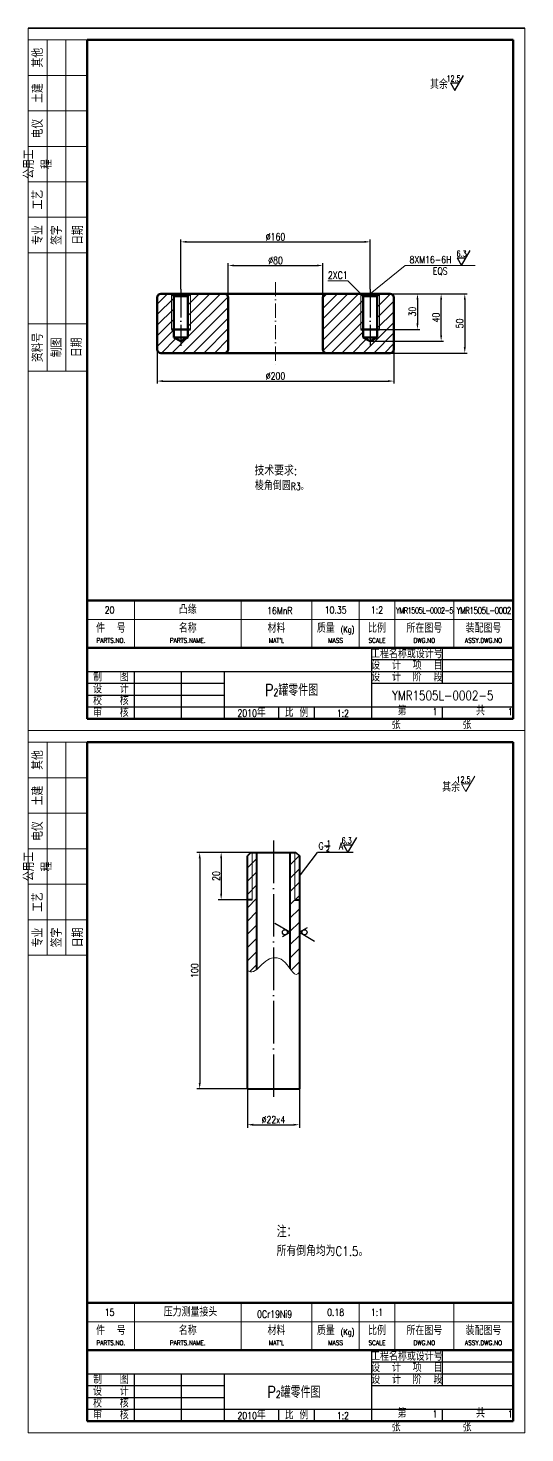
# Model space of a CAD drawing. Header units: millimetres. Extents: x 3080 to 3710, y -594 to 0.
# Drawn here: x 3500 to 3710, y -594 to 0 of the extents above; entities that cross this region are included whole.
import ezdxf

# ---------------------------------------------------------------- set-up
doc = ezdxf.new("R2010")
doc.units = ezdxf.units.MM
doc.linetypes.add('ACAD_ISO04W100', pattern=[30, 24, -3, 0, -3])
doc.linetypes.add('ACAD_ISO10W100', pattern=[18, 12, -3, 0, -3])
doc.layers.get('0').update_dxf_attribs({"lineweight": 20})
doc.layers.add('文字层', color=14, linetype='Continuous')
doc.layers.add('标注', color=7, linetype='Continuous')
for name, color, linetype, lineweight in [('标注线', 7, 'Continuous', 25), ('点划线', 7, 'ACAD_ISO10W100', 20), ('点化线', 3, 'ACAD_ISO04W100', 25), ('粗实线', 7, 'Continuous', 40), ('细实线', 7, 'Continuous', 20), ('轮廓线', 7, 'Continuous', 50)]:
    doc.layers.add(name, color=color, linetype=linetype, lineweight=lineweight)
doc.styles.add('HZTXT', font='txt.shx', dxfattribs={"bigfont": 'hztxt.shx'})
doc.styles.get("Standard").update_dxf_attribs({"font": 'txt.shx', "bigfont": 'hztxt.shx'})
doc.styles.add('标准', font='txt.shx', dxfattribs={"width": 0.8, "bigfont": 'hztxt.shx'})
doc.styles.add('样式 1', font='txt.shx', dxfattribs={"width": 0.8, "bigfont": 'hztxt.shx'})
doc.dimstyles.new('ISO-25', dxfattribs={"dimtxt": 3, "dimasz": 2.5, "dimexe": 1.25, "dimexo": 0, "dimtad": 1, "dimlfac": 6, "dimtxsty": 'HZTXT', "dimcen": 2.5, "dimadec": 0, "dimazin": 0, "dimtfac": 1, "dimtmove": 0, "dimatfit": 3, "dimfxl": 0, "dimarcsym": 0})
doc.dimstyles.new('工程标注', dxfattribs={"dimtxt": 3, "dimasz": 2.5, "dimexe": 1, "dimexo": 0, "dimtad": 1, "dimdsep": 46, "dimtxsty": '标准', "dimcen": 2.5, "dimadec": 0, "dimazin": 0, "dimtfac": 1, "dimtmove": 0, "dimatfit": 3, "dimfxl": 0, "dimarcsym": 0})

# ---------------------------------------------------------------- blocks, each defined once
blk = doc.blocks.new('*D84')
at = {"color": 0, "lineweight": -2}
for p, q in [((3584.91, -114.75), (3584.91, -99.75)), ((3587.41, -100.75), (3622.41, -100.75)), ((3624.91, -114.75), (3624.91, -99.75))]:
    blk.add_line(p, q, dxfattribs=at)
at = {"color": 0}
for points in [[(3587.41, -100.33), (3587.41, -101.16), (3584.91, -100.75)], [(3622.41, -100.33), (3622.41, -101.16), (3624.91, -100.75)]]:
    blk.add_solid(points, dxfattribs=at)
at = {"layer": 'Defpoints', "color": 0}
for p in [(3624.91, -100.75), (3584.91, -114.75), (3624.91, -114.75)]:
    blk.add_point(p, dxfattribs=at)
at = {"color": 0, "insert": (3604.91, -98.62), "char_height": 3, "attachment_point": 5, "style": '标准'}
blk.add_mtext('%%C80', dxfattribs=at)
blk = doc.blocks.new('*D85')
at = {"color": 0, "lineweight": -2}
for p, q in [((3564.91, -110.75), (3564.91, -89.75)), ((3567.41, -90.75), (3642.41, -90.75)), ((3644.91, -110.75), (3644.91, -89.75))]:
    blk.add_line(p, q, dxfattribs=at)
at = {"color": 0}
for points in [[(3567.41, -90.33), (3567.41, -91.16), (3564.91, -90.75)], [(3642.41, -90.33), (3642.41, -91.16), (3644.91, -90.75)]]:
    blk.add_solid(points, dxfattribs=at)
at = {"layer": 'Defpoints', "color": 0}
for p in [(3644.91, -90.75), (3564.91, -110.75), (3644.91, -110.75)]:
    blk.add_point(p, dxfattribs=at)
at = {"color": 0, "insert": (3604.91, -88.62), "char_height": 3, "attachment_point": 5, "style": '标准'}
blk.add_mtext('%%C160', dxfattribs=at)
blk = doc.blocks.new('*D93')
at = {"color": 0, "lineweight": -2}
for p, q in [((3554.91, -136.25), (3554.91, -150.62)), ((3654.91, -136.25), (3654.91, -150.62)), ((3557.41, -149.62), (3652.41, -149.62))]:
    blk.add_line(p, q, dxfattribs=at)
at = {"color": 0}
for points in [[(3557.41, -149.2), (3557.41, -150.04), (3554.91, -149.62)], [(3652.41, -149.2), (3652.41, -150.04), (3654.91, -149.62)]]:
    blk.add_solid(points, dxfattribs=at)
at = {"layer": 'Defpoints', "color": 0}
for p in [(3554.91, -136.25), (3654.91, -136.25), (3654.91, -149.62)]:
    blk.add_point(p, dxfattribs=at)
at = {"color": 0, "insert": (3604.91, -147.5), "char_height": 3, "attachment_point": 5, "style": '标准'}
blk.add_mtext('%%C200', dxfattribs=at)
blk = doc.blocks.new('*D94')
at = {"color": 0, "lineweight": -2}
for p, q in [((3653.41, -112.75), (3665.91, -112.75)), ((3664.91, -115.25), (3664.91, -125.25)), ((3648.91, -127.75), (3665.91, -127.75))]:
    blk.add_line(p, q, dxfattribs=at)
at = {"color": 0}
for points in [[(3664.5, -115.25), (3665.33, -115.25), (3664.91, -112.75)], [(3664.5, -125.25), (3665.33, -125.25), (3664.91, -127.75)]]:
    blk.add_solid(points, dxfattribs=at)
at = {"layer": 'Defpoints', "color": 0}
for p in [(3653.41, -112.75), (3648.91, -127.75), (3664.91, -127.75)]:
    blk.add_point(p, dxfattribs=at)
at = {"color": 0, "insert": (3662.79, -120.25), "char_height": 3, "attachment_point": 5, "rotation": 90, "style": '标准'}
blk.add_mtext('30', dxfattribs=at)
blk = doc.blocks.new('*D95')
at = {"color": 0, "lineweight": -2}
for p, q in [((3644.91, -112.75), (3675.91, -112.75)), ((3674.91, -130.25), (3674.91, -115.25)), ((3644.91, -132.75), (3675.91, -132.75))]:
    blk.add_line(p, q, dxfattribs=at)
at = {"color": 0}
for points in [[(3674.5, -115.25), (3675.33, -115.25), (3674.91, -112.75)], [(3674.5, -130.25), (3675.33, -130.25), (3674.91, -132.75)]]:
    blk.add_solid(points, dxfattribs=at)
at = {"layer": 'Defpoints', "color": 0}
for p in [(3644.91, -112.75), (3674.91, -112.75), (3644.91, -132.75)]:
    blk.add_point(p, dxfattribs=at)
at = {"color": 0, "insert": (3672.79, -122.75), "char_height": 3, "attachment_point": 5, "rotation": 90, "style": '标准'}
blk.add_mtext('40', dxfattribs=at)
blk = doc.blocks.new('*D96')
at = {"color": 0, "lineweight": -2}
for p, q in [((3653.41, -112.75), (3685.91, -112.75)), ((3684.91, -115.25), (3684.91, -135.25)), ((3653.41, -137.75), (3685.91, -137.75))]:
    blk.add_line(p, q, dxfattribs=at)
at = {"color": 0}
for points in [[(3684.5, -115.25), (3685.33, -115.25), (3684.91, -112.75)], [(3684.5, -135.25), (3685.33, -135.25), (3684.91, -137.75)]]:
    blk.add_solid(points, dxfattribs=at)
at = {"layer": 'Defpoints', "color": 0}
for p in [(3653.41, -112.75), (3653.41, -137.75), (3684.91, -137.75)]:
    blk.add_point(p, dxfattribs=at)
at = {"color": 0, "insert": (3682.79, -125.25), "char_height": 3, "attachment_point": 5, "rotation": 90, "style": '标准'}
blk.add_mtext('50', dxfattribs=at)
blk = doc.blocks.new('*D72')
at = {"layer": 'Defpoints', "color": 0, "ltscale": 0.2}
for p in [(3593.03, -448.91), (3615.03, -448.91), (3615.03, -464.05)]:
    blk.add_point(p, dxfattribs=at)
at = {"layer": '标注线', "color": 0, "lineweight": -2, "ltscale": 0.2}
for p, q in [((3593.03, -448.91), (3593.03, -465.3)), ((3615.03, -448.91), (3615.03, -465.3)), ((3595.53, -464.05), (3612.53, -464.05))]:
    blk.add_line(p, q, dxfattribs=at)
at = {"layer": '标注线', "color": 0, "ltscale": 0.2}
for points in [[(3595.53, -463.64), (3595.53, -464.47), (3593.03, -464.05)], [(3612.53, -463.64), (3612.53, -464.47), (3615.03, -464.05)]]:
    blk.add_solid(points, dxfattribs=at)
at = {"layer": '标注线', "color": 0, "ltscale": 0.2, "insert": (3604.03, -461.93), "char_height": 3, "attachment_point": 5, "style": '样式 1'}
blk.add_mtext('%%C22x4', dxfattribs=at)
blk = doc.blocks.new('*D73')
at = {"layer": 'Defpoints', "color": 0, "ltscale": 0.2}
for p in [(3594.53, -348.91), (3581.93, -368.91), (3593.03, -368.91)]:
    blk.add_point(p, dxfattribs=at)
at = {"layer": '标注线', "color": 0, "lineweight": -2, "ltscale": 0.2}
for p, q in [((3594.53, -348.91), (3580.68, -348.91)), ((3581.93, -351.41), (3581.93, -366.41)), ((3593.03, -368.91), (3580.68, -368.91))]:
    blk.add_line(p, q, dxfattribs=at)
at = {"layer": '标注线', "color": 0, "ltscale": 0.2}
for points in [[(3581.52, -351.41), (3582.35, -351.41), (3581.93, -348.91)], [(3581.52, -366.41), (3582.35, -366.41), (3581.93, -368.91)]]:
    blk.add_solid(points, dxfattribs=at)
at = {"layer": '标注线', "color": 0, "ltscale": 0.2, "insert": (3579.81, -358.91), "char_height": 3, "attachment_point": 5, "rotation": 90, "style": '样式 1'}
blk.add_mtext('20', dxfattribs=at)
blk = doc.blocks.new('*D74')
at = {"layer": 'Defpoints', "color": 0, "ltscale": 0.2}
for p in [(3594.53, -348.91), (3572.86, -448.91), (3593.03, -448.91)]:
    blk.add_point(p, dxfattribs=at)
at = {"layer": '标注线', "color": 0, "lineweight": -2, "ltscale": 0.2}
for p, q in [((3594.53, -348.91), (3571.61, -348.91)), ((3572.86, -351.41), (3572.86, -446.41)), ((3593.03, -448.91), (3571.61, -448.91))]:
    blk.add_line(p, q, dxfattribs=at)
at = {"layer": '标注线', "color": 0, "ltscale": 0.2}
for points in [[(3572.44, -351.41), (3573.28, -351.41), (3572.86, -348.91)], [(3572.44, -446.41), (3573.28, -446.41), (3572.86, -448.91)]]:
    blk.add_solid(points, dxfattribs=at)
at = {"layer": '标注线', "color": 0, "ltscale": 0.2, "insert": (3570.74, -398.91), "char_height": 3, "attachment_point": 5, "rotation": 90, "style": '样式 1'}
blk.add_mtext('100', dxfattribs=at)

msp = doc.modelspace()

# ---------------------------------------------------------------- hatches: boundary and pattern name
h = msp.add_hatch()
h.set_pattern_fill('ANSI31', style=0)
h.set_pattern_definition([(45, (2782.7532, -884.702), (-2.245064, 2.245064), [])])
h.paths.add_polyline_path([(3584.9125, -114.2463, 0.41421356), (3583.4125, -112.7463), (3568.9125, -112.7463), (3568.9125, -127.7463), (3567.9125, -127.7463), (3567.9125, -131.2463), (3564.9125, -132.7463), (3564.9125, -134.7463), (3564.9125, -137.7463), (3583.4125, -137.7463, 0.41421356), (3584.9125, -136.2463)])
h.paths.add_polyline_path([(3560.9125, -112.7463), (3556.4125, -112.7463, 0.41421356), (3554.9125, -114.2463), (3554.9125, -136.2463, 0.41421356), (3556.4125, -137.7463), (3564.9125, -137.7463), (3564.9125, -132.7463), (3561.9125, -131.2463), (3561.9125, -127.7463), (3560.9125, -127.7463)])
h.paths.add_polyline_path([(3568.9125, -112.7463), (3567.9125, -113.7463), (3567.9125, -127.7463), (3568.9125, -127.7463)], flags=17)
h.paths.add_polyline_path([(3560.9125, -127.7463), (3561.9125, -127.7463), (3561.9125, -113.7463), (3560.9125, -112.7463)], flags=16)
h.paths.add_polyline_path([(3648.9125, -127.7463), (3647.9125, -127.7463), (3647.9125, -131.2463), (3644.9125, -132.7463), (3641.9125, -131.2463), (3641.9125, -127.7463), (3640.9125, -127.7463), (3640.9125, -112.7463), (3626.4125, -112.7463, 0.41421356), (3624.9125, -114.2463), (3624.9125, -136.2463, 0.41421356), (3626.4125, -137.7463), (3653.4125, -137.7463, 0.41421356), (3654.9125, -136.2463), (3654.9125, -114.2463, 0.41421356), (3653.4125, -112.7463), (3648.9125, -112.7463)])
h.paths.add_polyline_path([(3647.9125, -127.7463), (3648.9125, -127.7463), (3648.9125, -112.7463), (3647.9125, -113.7463)], flags=17)
h.paths.add_polyline_path([(3640.9125, -127.7463), (3641.9125, -127.7463), (3641.9125, -113.7463), (3640.9125, -112.7463)], flags=17)
at = {"layer": '细实线'}
h = msp.add_hatch(dxfattribs=at)
h.set_pattern_fill('ANSI31', color=3, scale=1.25, style=0)
h.set_pattern_definition([(45, (915.8154, -102.8686), (-2.80633, 2.80633), [])])
edge = h.paths.add_edge_path()
edge.add_line((3597.0289, -348.9074), (3595.0289, -348.9074))
edge.add_line((3595.0289, -348.9074), (3595.0289, -368.9074))
edge.add_line((3595.0289, -368.9074), (3593.0289, -368.9074))
edge.add_line((3593.0289, -368.9074), (3593.0289, -398.9055))
edge.add_spline(control_points=[(3593.0289, -398.9055), (3593.9045, -399.3546), (3595.2655, -399.5949), (3596.5479, -398.7591), (3597.0289, -398.3621)], knot_values=[8.0234458, 8.0234458, 8.0234458, 8.0234458, 11.3934035, 13.39485014, 13.39485014, 13.39485014, 13.39485014], degree=3, periodic=0)
edge.add_line((3597.0289, -398.3621), (3597.0289, -348.9074))
h.paths.add_polyline_path([(3595.0289, -348.9074), (3594.5289, -348.9074), (3593.0289, -350.4074), (3593.0289, -368.9074), (3595.0289, -368.9074)], flags=17)
edge = h.paths.add_edge_path()
edge.add_spline(control_points=[(3611.0289, -398.0278), (3612.248, -399.6826), (3613.5604, -401.3633), (3614.7819, -399.8267), (3615.0289, -399.4509)], knot_values=[29.1922698, 29.1922698, 29.1922698, 29.1922698, 34.0906144, 35.31737775, 35.31737775, 35.31737775, 35.31737775], degree=3, periodic=0)
edge.add_line((3615.0289, -399.4509), (3615.0289, -368.9074))
edge.add_line((3615.0289, -368.9074), (3613.0289, -368.9074))
edge.add_line((3613.0289, -368.9074), (3613.0289, -348.9074))
edge.add_line((3613.0289, -348.9074), (3611.0289, -348.9074))
edge.add_line((3611.0289, -348.9074), (3611.0289, -398.0278))
h.paths.add_polyline_path([(3615.0289, -350.4074), (3613.5289, -348.9074), (3613.0289, -348.9074), (3613.0289, -368.9074), (3615.0289, -368.9074)], flags=17)

# ---------------------------------------------------------------- linework, layer by layer
at = {"color": 7}
for p, q in [((3710.3252, -0.3636), (3500.3252, -0.3636)), ((3500.3252, -0.3636), (3710.3252, -0.3636)), ((3500.3252, -297.3636), (3500.3252, -0.3636)), ((3525.3252, -5.3636), (3500.3252, -5.3636)), ((3508.3252, -5.3636), (3508.3252, -145.3636)), ((3516.3252, -5.3636), (3516.3252, -145.3636)), ((3710.3252, -297.3636), (3710.3252, -0.3636)), ((3710.3252, -0.3636), (3710.3252, -294.3636)), ((3710.3252, -0.3636), (3710.3252, -297.3636)), ((3710.3252, -297.3636), (3710.3252, -0.3636)), ((3500.3252, -20.3636), (3525.3252, -20.3636)), ((3500.3252, -35.3636), (3525.3252, -35.3636)), ((3500.3252, -50.3636), (3525.3252, -50.3636)), ((3500.3252, -65.3636), (3525.3252, -65.3636)), ((3500.3252, -80.3636), (3525.3252, -80.3636)), ((3500.3252, -95.3636), (3525.3252, -95.3636)), ((3644.9125, -112.7463), (3659.6917, -100.7463)), ((3659.6917, -100.7463), (3689.3683, -100.7463)), ((3635.4125, -107.2463), (3627.0235, -107.2463)), ((3641.9125, -113.7463), (3635.4125, -107.2463)), ((3500.3252, -125.3636), (3525.3252, -125.3636)), ((3500.3252, -145.3636), (3525.3252, -145.3636)), ((3545.3252, -242.3636), (3545.3252, -262.3636)), ((3590.3252, -242.3636), (3590.3252, -262.3636)), ((3620.3252, -242.3636), (3620.3252, -262.3636)), ((3640.3252, -242.3636), (3640.3252, -262.3636)), ((3655.3252, -242.3636), (3655.3252, -262.3636)), ((3680.3252, -242.3636), (3680.3252, -262.3636)), ((3705.3252, -250.3636), (3525.3252, -250.3636)), ((3500.3252, -297.3636), (3710.3252, -297.3636)), ((3500.3252, -594.3636), (3500.3252, -297.3636)), ((3525.3252, -302.3636), (3500.3252, -302.3636)), ((3508.3252, -302.3636), (3508.3252, -392.3636)), ((3516.3252, -302.3636), (3516.3252, -392.3636)), ((3710.3252, -297.3636), (3710.3252, -594.3636)), ((3500.3252, -317.3636), (3525.3252, -317.3636)), ((3683.5081, -319.9128), (3685.3892, -323.171)), ((3683.5081, -319.9128), (3687.2704, -319.9128)), ((3685.3892, -323.171), (3689.1516, -316.6545)), ((3500.3252, -332.3636), (3525.3252, -332.3636)), ((3500.3252, -347.3636), (3525.3252, -347.3636)), ((3500.3252, -362.3636), (3525.3252, -362.3636)), ((3500.3252, -377.3636), (3525.3252, -377.3636)), ((3500.3252, -392.3636), (3525.3252, -392.3636)), ((3545.3252, -539.3636), (3545.3252, -559.3636)), ((3590.3252, -539.3636), (3590.3252, -559.3636)), ((3620.3252, -539.3636), (3620.3252, -559.3636)), ((3640.3252, -539.3636), (3640.3252, -559.3636)), ((3655.3252, -539.3636), (3655.3252, -559.3636)), ((3680.3252, -539.3636), (3680.3252, -559.3636)), ((3705.3252, -547.3636), (3525.3252, -547.3636)), ((3710.3252, -594.3636), (3500.3252, -594.3636))]:
    msp.add_line(p, q, dxfattribs=at)
at = {"color": 7, "ltscale": 0.5}
for p, q in [((3560.9125, -112.7463), (3560.9125, -127.7463)), ((3568.9125, -112.7463), (3568.9125, -127.7463)), ((3640.9125, -112.7463), (3640.9125, -127.7463)), ((3648.9125, -112.7463), (3648.9125, -127.7463))]:
    msp.add_line(p, q, dxfattribs=at)
at = {"color": 7, "lineweight": 50}
for p, q in [((3525.3252, -242.3636), (3525.3252, -292.3636)), ((3525.3252, -242.3636), (3705.3252, -242.3636)), ((3525.3252, -262.3636), (3705.3252, -262.3636)), ((3525.3252, -539.3636), (3525.3252, -589.3636)), ((3525.3252, -539.3636), (3705.3252, -539.3636)), ((3525.3252, -559.3636), (3705.3252, -559.3636))]:
    msp.add_line(p, q, dxfattribs=at)
at = {"color": 7, "lineweight": 25}
for p, q in [((3645.423, -262.3636), (3645.423, -292.3636)), ((3645.423, -262.3636), (3645.423, -267.3636)), ((3675.423, -262.3636), (3675.423, -277.3636)), ((3525.3252, -272.3636), (3645.3252, -272.3636)), ((3545.3252, -292.3636), (3545.3252, -272.3636)), ((3565.1956, -292.3636), (3565.1956, -272.3636)), ((3583.3252, -292.3636), (3583.3252, -272.3636)), ((3645.423, -267.3636), (3705.3252, -267.3636)), ((3645.423, -272.3636), (3705.3252, -272.3636)), ((3645.423, -272.3636), (3705.3252, -272.3636)), ((3525.3252, -277.3636), (3583.3252, -277.3636)), ((3645.423, -277.3636), (3705.3252, -277.3636)), ((3525.3252, -282.3636), (3583.3252, -282.3636)), ((3525.3252, -287.3636), (3705.3252, -287.3636)), ((3606.3252, -292.3636), (3606.3252, -287.3636)), ((3621.3252, -292.3636), (3621.3252, -287.3636)), ((3675.423, -287.3636), (3675.423, -292.3636)), ((3645.423, -559.3636), (3645.423, -589.3636)), ((3645.423, -559.3636), (3645.423, -564.3636)), ((3675.423, -559.3636), (3675.423, -574.3636)), ((3525.3252, -569.3636), (3645.3252, -569.3636)), ((3545.3252, -589.3636), (3545.3252, -569.3636)), ((3565.1956, -589.3636), (3565.1956, -569.3636)), ((3583.3252, -589.3636), (3583.3252, -569.3636)), ((3645.423, -564.3636), (3705.3252, -564.3636)), ((3645.423, -569.3636), (3705.3252, -569.3636)), ((3645.423, -569.3636), (3705.3252, -569.3636)), ((3525.3252, -574.3636), (3583.3252, -574.3636)), ((3645.423, -574.3636), (3705.3252, -574.3636)), ((3525.3252, -579.3636), (3583.3252, -579.3636)), ((3525.3252, -584.3636), (3705.3252, -584.3636)), ((3606.3252, -589.3636), (3606.3252, -584.3636)), ((3621.3252, -589.3636), (3621.3252, -584.3636)), ((3675.423, -584.3636), (3675.423, -589.3636))]:
    msp.add_line(p, q, dxfattribs=at)
at = {"layer": '标注', "color": 7}
for p, q in [((3678.8905, -23.5445), (3680.7369, -26.7426)), ((3678.8905, -23.5445), (3682.5833, -23.5445)), ((3680.7369, -26.7426), (3684.4297, -20.3464)), ((3683.566, -100.7463), (3687.2588, -94.3502)), ((3681.7196, -97.5483), (3683.566, -100.7463)), ((3681.7196, -97.5483), (3685.4124, -97.5483)), ((3635.5288, -348.9501), (3639.2216, -342.554)), ((3633.6824, -345.752), (3635.5288, -348.9501)), ((3633.6824, -345.752), (3637.3752, -345.752))]:
    msp.add_line(p, q, dxfattribs=at)
at = {"layer": '标注', "color": 3}
for p, q in [((3611.0289, -382.6867), (3604.6327, -378.9939)), ((3607.8308, -384.5331), (3611.0289, -382.6867)), ((3618.2269, -380.8403), (3615.0289, -382.6867)), ((3615.0289, -382.6867), (3621.425, -386.3795))]:
    msp.add_line(p, q, dxfattribs=at)
at = {"layer": '标注线', "color": 3, "ltscale": 0.2}
for p, q in [((3615.0289, -358.9074), (3622.6886, -348.9501)), ((3637.7035, -348.9501), (3622.6886, -348.9501)), ((3625.6118, -346.1633), (3627.9958, -346.1633))]:
    msp.add_line(p, q, dxfattribs=at)
for centre in [(3608.8968, -382.6867), (3617.1609, -382.6867)]:
    msp.add_circle(centre, 1.066, dxfattribs=at)
at = {"layer": '点划线', "color": 7, "ltscale": 0.5}
msp.add_line((3604.9125, -107.7463), (3604.9125, -142.7463), dxfattribs=at)
at = {"layer": '点化线', "color": 7, "ltscale": 0.5}
for p, q in [((3564.9125, -110.7463), (3564.9125, -134.7463)), ((3644.9125, -110.7463), (3644.9125, -134.7463))]:
    msp.add_line(p, q, dxfattribs=at)
at = {"layer": '点化线', "color": 3, "ltscale": 0.75}
msp.add_line((3604.0289, -343.9074), (3604.0289, -453.9074), dxfattribs=at)
at = {"layer": '粗实线', "color": 3, "ltscale": 0.2}
for p, q in [((3594.5289, -348.9074), (3593.0289, -350.4074)), ((3593.0289, -448.9074), (3593.0289, -350.4074)), ((3594.5289, -348.9074), (3613.5289, -348.9074)), ((3597.0289, -398.3621), (3597.0289, -348.9074)), ((3611.0289, -348.9074), (3611.0289, -398.0278)), ((3613.5289, -348.9074), (3615.0289, -350.4074)), ((3615.0289, -350.4074), (3615.0289, -448.9074)), ((3595.0289, -368.9074), (3593.0289, -368.9074)), ((3613.0289, -368.9074), (3615.0289, -368.9074)), ((3593.0289, -448.9074), (3615.0289, -448.9074))]:
    msp.add_line(p, q, dxfattribs=at)
at = {"layer": '细实线', "color": 7, "lineweight": -3}
for p, q in [((3500.3252, -0.3636), (3710.3252, -0.3636)), ((3710.3252, -0.3636), (3500.3252, -0.3636)), ((3500.3252, -0.3636), (3710.3252, -0.3636))]:
    msp.add_line(p, q, dxfattribs=at)
at = {"layer": '细实线', "color": 7}
msp.add_line((3710.3252, -297.3636), (3710.3252, -0.3636), dxfattribs=at)
at = {"layer": '细实线', "color": 3}
msp.add_line((3594.7789, -348.9074), (3576.9296, -348.9074), dxfattribs=at)
at = {"layer": '细实线', "color": 3, "ltscale": 0.2}
for p, q in [((3594.5289, -348.9074), (3595.0289, -348.9074)), ((3595.0289, -348.9074), (3595.0289, -368.9074)), ((3613.0289, -348.9074), (3613.0289, -368.9074))]:
    msp.add_line(p, q, dxfattribs=at)
msp.add_open_spline([(3593.0289, -398.9055), (3593.9045, -399.3546), (3596.7389, -399.8551), (3600.6591, -393.3042), (3609.2548, -392.8932), (3612.8459, -402.2621), (3614.7819, -399.8267), (3615.0289, -399.4509)], degree=3, knots=[8.0234458, 8.0234458, 8.0234458, 8.0234458, 11.3934035, 19.21026381, 25.60909572, 34.0906144, 35.31737775, 35.31737775, 35.31737775, 35.31737775], dxfattribs=at)
at = {"layer": '轮廓线', "color": 7}
for p, q in [((3525.3252, -5.3636), (3705.3252, -5.3636)), ((3525.3252, -289.3636), (3525.3252, -5.3636)), ((3705.3252, -5.3636), (3705.3252, -292.3636)), ((3653.4125, -112.7463), (3556.4125, -112.7463)), ((3561.9125, -113.7463), (3560.9125, -112.7463)), ((3567.9125, -113.7463), (3568.9125, -112.7463)), ((3641.9125, -113.7463), (3640.9125, -112.7463)), ((3647.9125, -113.7463), (3648.9125, -112.7463)), ((3554.9125, -114.2463), (3554.9125, -136.2463)), ((3561.9125, -113.7463), (3567.9125, -113.7463)), ((3647.9125, -113.7463), (3641.9125, -113.7463)), ((3654.9125, -136.2463), (3654.9125, -114.2463)), ((3560.9125, -127.7463), (3568.9125, -127.7463)), ((3648.9125, -127.7463), (3640.9125, -127.7463)), ((3561.9125, -131.2463), (3567.9125, -131.2463)), ((3564.9125, -132.7463), (3561.9125, -131.2463)), ((3567.9125, -131.2463), (3564.9125, -132.7463)), ((3647.9125, -131.2463), (3641.9125, -131.2463)), ((3641.9125, -131.2463), (3644.9125, -132.7463)), ((3644.9125, -132.7463), (3647.9125, -131.2463)), ((3554.9125, -137.7463), (3554.9125, -137.7463)), ((3556.4125, -137.7463), (3653.4125, -137.7463)), ((3525.3252, -292.3636), (3705.3252, -292.3636)), ((3525.3252, -302.3636), (3705.3252, -302.3636)), ((3525.3252, -589.3636), (3525.3252, -302.3636)), ((3705.3252, -302.3636), (3705.3252, -589.3636)), ((3525.3252, -589.3636), (3705.3252, -589.3636))]:
    msp.add_line(p, q, dxfattribs=at)
at = {"layer": '轮廓线', "color": 7, "ltscale": 0.5}
for p, q in [((3561.9125, -113.7463), (3561.9125, -131.2463)), ((3567.9125, -113.7463), (3567.9125, -131.2463)), ((3584.9125, -114.2463), (3584.9125, -136.2463)), ((3624.9125, -114.2463), (3624.9125, -136.2463)), ((3641.9125, -113.7463), (3641.9125, -131.2463)), ((3647.9125, -113.7463), (3647.9125, -131.2463))]:
    msp.add_line(p, q, dxfattribs=at)
at = {"layer": '轮廓线', "color": 7}
for centre, start, end in [((3556.4125, -114.2463), 90, 180), ((3626.4125, -114.2463), 90, 180), ((3653.4125, -114.2463), 0, 90), ((3556.4125, -136.2463), 180, 270), ((3653.4125, -136.2463), 270, 0)]:
    msp.add_arc(centre, 1.5, start, end, dxfattribs=at)
at = {"layer": '轮廓线', "color": 7, "ltscale": 0.5}
for centre, start, end in [((3583.4125, -114.2463), 0, 90), ((3583.4125, -136.2463), 270, 0), ((3626.4125, -136.2463), 180, 270)]:
    msp.add_arc(centre, 1.5, start, end, dxfattribs=at)

# ---------------------------------------------------------------- texts
at = {"color": 7, "char_height": 4.5, "attachment_point": 5, "rotation": 90}
for s, insert, width, style in [('其他', (3504.3252, -12.8636), 15, '样式 1'), ('土建', (3504.3252, -27.8636), 15, '样式 1'), ('电仪', (3504.3252, -42.8636), 15, '样式 1'), ('公用工程', (3504.3252, -57.8636), 15, '样式 1'), ('工艺', (3504.3252, -72.8636), 15, '样式 1'), ('专业', (3504.3252, -87.8636), 15, '样式 1'), ('签字', (3512.3252, -87.8636), 15, '样式 1'), ('日期', (3521.3252, -87.8636), 15, '样式 1'), ('资料号', (3504.3252, -135.3636), 20, '样式 1'), ('制图', (3512.3252, -135.3636), 20, '样式 1'), ('日期', (3520.8252, -135.3636), 20, '样式 1'), ('其他', (3504.3252, -309.8636), 15, '标准'), ('土建', (3504.3252, -324.8636), 15, '标准'), ('电仪', (3504.3252, -339.8636), 15, '标准'), ('公用工程', (3504.3252, -354.8636), 15, '标准'), ('工艺', (3504.3252, -369.8636), 15, '标准'), ('专业', (3504.3252, -384.8636), 15, '标准'), ('签字', (3512.3252, -384.8636), 15, '标准'), ('日期', (3521.3252, -384.8636), 15, '标准')]:
    msp.add_mtext(s, dxfattribs=dict(at, insert=insert, width=width, style=style))
at = {"color": 7, "style": '标准'}
for s, insert, char_height, width, attachment_point in [('其余', (3674.0001, -24.3236), 3.5, 21.712927, 5), ('8XM16-6H', (3670.4105, -98.3163), 3, 21.437627, 5), ('2XC1', (3631.218, -104.8379), 3, 8.389026, 5), ('EQS', (3674.53, -103.236), 3, 29.705627, 5), ('{\\H1.143x;技术要求:\\P}  棱角倒圆{\\H0.8571x;R3。}', (3605.0173, -190.6382), 3.5, 43.864357, 5), ('20', (3534.7647, -246.3636), 3, 45, 5), ('凸缘', (3567.8252, -246.3636), 3.5, 45, 5), ('10.35', (3630.3252, -246.3636), 3, 20, 5), ('1:2', (3647.8252, -246.3636), 3, 15, 5), ('件  号\\P{\\H0.5714x;PARTS.NO.}', (3535.3252, -256.3636), 3.5, 20, 5), ('名称\\P{\\H0.5714x;PARTS.NAME.}', (3567.8252, -256.3636), 3.5, 45, 5), ("材料\\P{\\H0.5714x;MAT'L}", (3605.3252, -256.3636), 3.5, 30, 5), ('质量 {\\H0.7143x;(Kg)}\\P{\\H0.5714x;MASS}', (3630.3252, -256.3636), 3.5, 20, 5), ('比例\\P{\\H0.5714x;SCALE}', (3647.8252, -256.3636), 3.5, 15, 5), ('所在图号\\P{\\H0.5714x;DWG.NO}', (3667.8252, -256.3636), 3.5, 25, 5), ('装配图号\\P{\\H0.5714x;ASSY.DWG.NO}', (3692.8252, -256.3636), 3.5, 25, 5), ('其余', (3679.1091, -321.4629), 3.5, 14.840419, 5), ('12.5', (3684.3745, -318.0918), 2.5, 2.627212, 5), ('{\\H1.429x;注：}\\P{\\H1.286x;所有倒角均为\\H0.8889x;C1.5。}', (3605.4099, -506.7191), 3.5, 40.016776, 1), ('15', (3534.7647, -543.3636), 3, 45, 5), ('压力测量接头', (3568.9663, -543.3636), 3.5, 45, 5), ('0.18', (3630.3252, -543.3636), 3, 20, 5), ('1:1', (3647.8252, -543.3636), 3, 15, 5), ('件  号\\P{\\H0.5714x;PARTS.NO.}', (3535.3252, -553.3636), 3.5, 20, 5), ('名称\\P{\\H0.5714x;PARTS.NAME.}', (3567.8252, -553.3636), 3.5, 45, 5), ("材料\\P{\\H0.5714x;MAT'L}", (3605.3252, -553.3636), 3.5, 30, 5), ('质量 {\\H0.7143x;(Kg)}\\P{\\H0.5714x;MASS}', (3630.3252, -553.3636), 3.5, 20, 5), ('比例\\P{\\H0.5714x;SCALE}', (3647.8252, -553.3636), 3.5, 15, 5), ('所在图号\\P{\\H0.5714x;DWG.NO}', (3667.8252, -553.3636), 3.5, 25, 5), ('装配图号\\P{\\H0.5714x;ASSY.DWG.NO}', (3692.8252, -553.3636), 3.5, 25, 5)]:
    msp.add_mtext(s, dxfattribs=dict(at, insert=insert, char_height=char_height, width=width, attachment_point=attachment_point))
at = {"color": 3, "width": 133.737863, "attachment_point": 5, "style": '标准'}
for s, insert, char_height in [('{\\T0.9;YMR1505L-0002-5}', (3667.9188, -246.6147), 2.5), ('{\\T0.9;YMR1505L-0002}', (3692.9188, -246.6147), 2.8)]:
    msp.add_mtext(s, dxfattribs=dict(at, insert=insert, char_height=char_height))
at = {"color": 7, "lineweight": 25, "style": '标准'}
for s, insert, char_height, width, attachment_point in [('工程名称或设计号', (3660.423, -265.0483), 3.5, 30, 5), ('{\\H1.4x;制   图}', (3535.3252, -274.8636), 2.5, 20, 5), ('设  计  项  目', (3660.3985, -269.8636), 3.5, 29.951095, 5), ('设  计  阶  段', (3660.423, -274.8636), 3.5, 30, 5), ('设   计', (3535.3252, -279.8636), 3.5, 20, 5), ('校   核', (3535.3252, -284.8636), 3.5, 20, 5), ('{\\H1.4x;审   核}', (3535.3252, -289.8636), 2.5, 20, 5), ('\\pt12,15;2010{\\H1.167x;年}', (3594.8252, -289.8122), 3, 23, 5), ('比 例', (3613.8252, -289.8636), 3.5, 15, 5), ('1:2', (3633.3741, -290.0879), 3, 24.097811, 5), ('   {\\H0.875x; 第 }   {\\H0.75x;1}    {\\H0.875x;张}', (3645.423, -287.3636), 4, 30, 1), ('     {\\H0.875x;共 } {\\H0.75x;  1 }   {\\H0.875x;张}', (3675.423, -287.3636), 4, 30, 1), ('工程名称或设计号', (3660.423, -562.0483), 3.5, 30, 5), ('{\\H1.4x;制   图}', (3535.3252, -571.8636), 2.5, 20, 5), ('设  计  项  目', (3660.3985, -566.8636), 3.5, 29.951095, 5), ('设  计  阶  段', (3660.423, -571.8636), 3.5, 30, 5), ('设   计', (3535.3252, -576.8636), 3.5, 20, 5), ('校   核', (3535.3252, -581.8636), 3.5, 20, 5), ('{\\H1.4x;审   核}', (3535.3252, -586.8636), 2.5, 20, 5), ('\\pt12,15;2010{\\H1.167x;年}', (3594.8252, -586.8122), 3, 23, 5), ('比 例', (3613.8252, -586.8636), 3.5, 15, 5), ('1:2', (3633.3741, -587.0879), 3, 24.097811, 5), ('   {\\H0.875x; 第 }   {\\H0.75x;1}    {\\H0.875x;张}', (3645.423, -584.3636), 4, 30, 1), ('     {\\H0.875x;共 } {\\H0.75x;  1 }   {\\H0.875x;张}', (3675.423, -584.3636), 4, 30, 1)]:
    msp.add_mtext(s, dxfattribs=dict(at, insert=insert, char_height=char_height, width=width, attachment_point=attachment_point))
at = {"layer": '文字层', "color": 3, "insert": (3647.0578, -280.5658), "char_height": 4, "width": 55.911813, "attachment_point": 1}
msp.add_mtext('  {\\W0.8;YMR1505L-0002-5}', dxfattribs=at)
at = {"layer": '标注', "color": 7, "char_height": 2.5, "attachment_point": 5}
for s, insert, width, style in [('12.5', (3680.1846, -21.7093), 4.797393, '标准'), ('6.3', (3683.566, -95.7264), 3.6928, '标准'), ('6.3', (3634.9765, -343.9168), 4.797393, '样式 1')]:
    msp.add_mtext(s, dxfattribs=dict(at, insert=insert, width=width, style=style))
at = {"layer": '标注线', "color": 3, "ltscale": 0.2, "attachment_point": 1, "style": '样式 1'}
for s, insert, char_height, width in [('1', (3626.5893, -343.8722), 2, 5.793486), ('G   A', (3623.09, -344.6685), 3, 30.744154), ('2', (3626.2793, -346.4558), 2, 5.793486)]:
    msp.add_mtext(s, dxfattribs=dict(at, insert=insert, char_height=char_height, width=width))
at = {"layer": '细实线', "color": 7, "char_height": 3, "style": '样式 1'}
for s, insert, width, attachment_point in [('16MnR', (3601.3689, -245.1882), 25.953546, 1), ('0Cr19Ni9', (3604.5319, -542.6569), 30, 2)]:
    msp.add_mtext(s, dxfattribs=dict(at, insert=insert, width=width, attachment_point=attachment_point))
at = {"layer": '细实线', "color": 3, "insert": (3600.4432, -277.7884), "char_height": 5, "width": 56.043264, "attachment_point": 1, "style": '样式 1'}
msp.add_mtext('P{\\H0.6x;2}罐零件图', dxfattribs=at)
at = {"layer": '细实线', "color": 6, "insert": (3601.4449, -574.5929), "char_height": 5, "width": 56.043264, "attachment_point": 1, "style": '样式 1'}
msp.add_mtext('P{\\H0.6x;2}罐零件图', dxfattribs=at)

# ---------------------------------------------------------------- dimensions: what is measured, and where the dimension line sits
at = {"color": 7}
dim = msp.add_linear_dim(base=(3644.9125, -90.7463), p1=(3564.9125, -110.7463), p2=(3644.9125, -110.7463), text='%%C160', dimstyle='工程标注', override={"dimlfac": 2}, dxfattribs=at)
dim.commit()
dim.dimension.update_dxf_attribs({"geometry": '*D85', "text_midpoint": (3604.9125, -88.6213)})
for base, p1, p2, text, picture, middle in [((3624.9125, -100.7463), (3584.9125, -114.7463), (3624.9125, -114.7463), '%%C80', '*D84', (3604.9125, -100.7463)), ((3654.9125, -149.6213), (3554.9125, -136.2463), (3654.9125, -136.2463), '%%C200', '*D93', (3604.9125, -149.6213))]:
    dim = msp.add_linear_dim(base=base, p1=p1, p2=p2, text=text, dimstyle='工程标注', override={"dimlfac": 2}, dxfattribs=at)
    dim.commit()
    dim.dimension.update_dxf_attribs({"geometry": picture, "text_midpoint": middle, "dimtype": 160})
for base, p1, p2, picture, middle in [((3674.9125, -112.7463), (3644.9125, -132.7463), (3644.9125, -112.7463), '*D95', (3674.9125, -122.7463)), ((3664.9125, -127.7463), (3653.4125, -112.7463), (3648.9125, -127.7463), '*D94', (3664.9125, -120.2463)), ((3684.9125, -137.7463), (3653.4125, -112.7463), (3653.4125, -137.7463), '*D96', (3684.9125, -125.2463))]:
    dim = msp.add_linear_dim(base=base, p1=p1, p2=p2, angle=90, dimstyle='工程标注', override={"dimlfac": 2}, dxfattribs=at)
    dim.commit()
    dim.dimension.update_dxf_attribs({"geometry": picture, "text_midpoint": middle, "dimtype": 160})
at = {"layer": '标注线', "color": 3, "ltscale": 0.2}
for base, p2, text, picture, middle in [((3572.86, -448.9074), (3593.0289, -448.9074), '100', '*D74', (3570.735, -398.9074)), ((3581.9336, -368.9074), (3593.0289, -368.9074), '20', '*D73', (3579.8086, -358.9074))]:
    dim = msp.add_linear_dim(base=base, p1=(3594.5289, -348.9074), p2=p2, angle=90, text=text, dimstyle='ISO-25', override={"dimtxsty": '样式 1'}, dxfattribs=at)
    dim.commit()
    dim.dimension.update_dxf_attribs({"geometry": picture, "text_midpoint": middle})
dim = msp.add_linear_dim(base=(3615.0289, -464.0548), p1=(3593.0289, -448.9074), p2=(3615.0289, -448.9074), text='%%C22x4', dimstyle='ISO-25', override={"dimtxsty": '样式 1'}, dxfattribs=at)
dim.commit()
dim.dimension.update_dxf_attribs({"geometry": '*D72', "text_midpoint": (3604.0289, -464.0548), "dimtype": 160})

doc.saveas('drawing.dxf')
